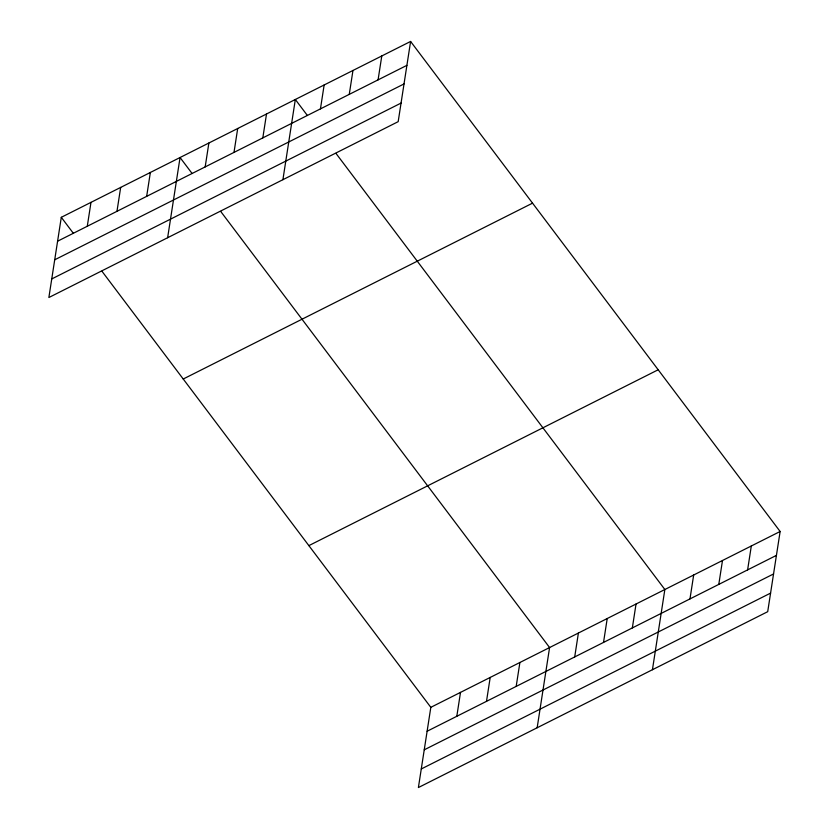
<?xml version="1.0" encoding="UTF-8"?>
<svg xmlns="http://www.w3.org/2000/svg" width="829" height="829" viewBox="0 0 829 829"><rect width="100%" height="100%" fill="white"/><g stroke="black" fill="none" stroke-linecap="round" stroke-linejoin="round"><path stroke-width="1.24" d="M61.294 217.312L48.87 297.518L398.179 121.666L410.604 41.45L61.294 217.312L73.335 233.281M87.283 226.265L90.983 202.359M116.972 211.312L120.671 187.416M146.66 196.369L150.36 172.463M167.634 237.726L180.059 157.52L192.1 173.489M205.177 166.909L208.877 143.013M233.996 152.401L237.695 128.505M262.814 137.894L266.513 113.987M282.907 179.696L295.331 99.48L307.372 115.459M320.45 108.879L324.149 84.972M349.258 94.371L352.967 70.465M378.076 79.864L381.786 55.957M101.936 271.218L430.821 707.334L418.396 787.55L767.706 611.688L780.13 531.482L410.604 41.45M456.81 716.297L460.509 692.391M486.499 701.344L490.198 677.438M516.187 686.391L519.897 662.495M537.161 727.758L549.586 647.542L220.701 211.416M574.704 656.941L578.404 633.035M603.522 642.434L607.222 618.527M632.34 627.926L636.04 604.02M652.433 669.728L664.858 589.512L335.973 153.386M689.977 598.911L693.676 575.005M718.795 584.393L722.494 560.497M747.613 569.886L751.312 545.99M57.595 241.208L406.894 65.356M54.714 259.798L404.024 83.936M51.75 278.938L401.06 103.076M183.23 379.019L532.539 203.157M308.875 545.627L658.185 369.765M430.821 707.334L780.13 531.482M427.122 731.24L776.431 555.378M424.241 749.82L773.55 573.958M421.277 768.97L770.587 593.108"/></g></svg>
